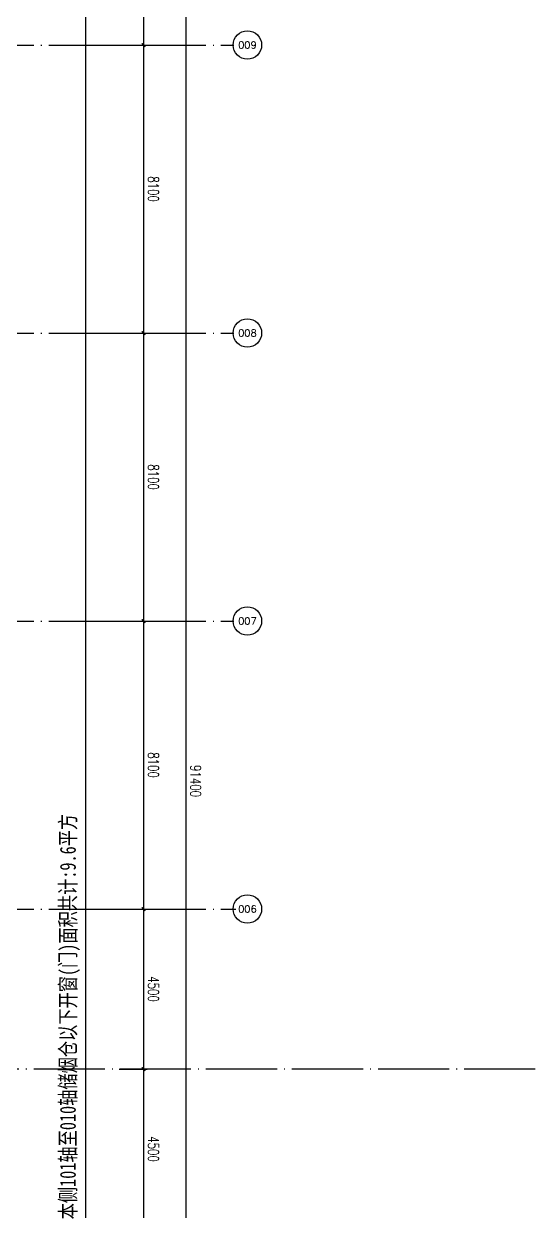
# Model space of a CAD drawing. Extents: x -555607 to 460190, y 498714 to 1664455.
# Drawn here: x -68054 to -53671, y 774720 to 808120 of the extents above; entities that cross this region are included whole.
import ezdxf
from ezdxf.enums import TextEntityAlignment as Align

# ---------------------------------------------------------------- set-up
doc = ezdxf.new("R2010")
doc.units = 0
doc.header["$LTSCALE"] = 1000
doc.header["$MEASUREMENT"] = 0
doc.linetypes.add('DOTE', pattern=[2.42, 2, -0.2, 0.02, -0.2])
doc.layers.get('Defpoints').update_dxf_attribs({"color": 210})
for name, color, linetype in [('A-AXIS-D', 1, 'Continuous'), ('A-AXIS-DOTE', 14, 'DOTE'), ('TH_DIM', 3, 'Continuous')]:
    doc.layers.add(name, color=color, linetype=linetype)
doc.styles.add('_TCH_AXIS', font='COMPLEX', dxfattribs={"bigfont": 'GBCBIG'})
doc.styles.add('_TCH_DIM_T3', font='SIMPLEX', dxfattribs={"width": 0.705882, "bigfont": 'GBCBIG'})
doc.styles.add('A-DIM_T3', font='SIMPLEX', dxfattribs={"width": 0.705882, "bigfont": 'GBCBIG'})
doc.styles.add('图框宋体', font='', dxfattribs={"width": 0.75})
doc.styles.get('图框宋体').set_extended_font_data('SimSun')
doc.dimstyles.new('_TCH_ARCH&&100', dxfattribs={"dimtxt": 297.5, "dimasz": 100, "dimexe": 100, "dimexo": 100, "dimgap": 126.25, "dimtad": 1, "dimdec": 0, "dimzin": 0, "dimdsep": 46, "dimtxsty": '_TCH_DIM_T3', "dimblk": 'ARCHTICK', "dimcen": 0.09, "dimclrt": 7, "dimazin": 2, "dimtfac": 1, "dimtdec": 0, "dimtix": 1, "dimtmove": 2, "dimatfit": 3, "dimfxl": 100, "dimtolj": 1, "dimtzin": 0, "dimarcsym": 0})
doc.dimstyles.new('_TCH_ARCH&&150', dxfattribs={"dimtxt": 446.25, "dimasz": 150, "dimexe": 375, "dimexo": 450, "dimgap": 150, "dimtad": 1, "dimdec": 0, "dimzin": 0, "dimdsep": 46, "dimtxsty": '_TCH_DIM_T3', "dimblk": 'ARCHTICK', "dimcen": 0.09, "dimclrt": 7, "dimazin": 2, "dimtfac": 1, "dimtdec": 0, "dimtix": 1, "dimtmove": 2, "dimatfit": 3, "dimfxl": 1, "dimtolj": 1, "dimtzin": 0, "dimarcsym": 0})
doc.dimstyles.new('A-DIM&&100', dxfattribs={"dimtxt": 297.5, "dimasz": 100, "dimexe": 100, "dimexo": 100, "dimgap": 126.25, "dimtad": 1, "dimdec": 0, "dimzin": 0, "dimdsep": 46, "dimtxsty": 'A-DIM_T3', "dimblk": 'ARCHTICK', "dimcen": 0.09, "dimclrt": 7, "dimazin": 2, "dimtfac": 1, "dimtdec": 0, "dimtix": 1, "dimtmove": 2, "dimatfit": 3, "dimfxl": 1, "dimtolj": 1, "dimtzin": 0, "dimarcsym": 0})

# ---------------------------------------------------------------- blocks, each defined once
blk = doc.blocks.new('_ArchTick')
at = {"color": 0, "linetype": 'ByBlock', "const_width": 0.4}
blk.add_lwpolyline([(-0.5, -0.5), (0.5, 0.5)], dxfattribs=at)
blk = doc.blocks.new('*D168')
at = {"layer": 'A-AXIS-D', "color": 0, "lineweight": -2, "transparency": 16777216}
for p, q in [((-65371, 832520), (-63395, 832520)), ((-63495, 832520), (-63495, 741120)), ((-65371, 741120), (-63395, 741120))]:
    blk.add_line(p, q, dxfattribs=at)
at = {"layer": 'Defpoints', "color": 0, "transparency": 16777216}
for p in [(-65471, 832520), (-65471, 741120), (-63495, 741120)]:
    blk.add_point(p, dxfattribs=at)
at = {"layer": 'A-AXIS-D', "color": 0, "lineweight": -2, "transparency": 16777216, "xscale": 100, "yscale": 100, "zscale": 100}
for p, rotation in [((-63495, 832520), 90), ((-63495, 741120), 270)]:
    blk.add_blockref('_ArchTick', p, dxfattribs=dict(at, rotation=rotation))
at = {"layer": 'A-AXIS-D', "color": 7, "transparency": 16777216, "insert": (-63220, 786820), "char_height": 297.5, "attachment_point": 5, "rotation": 270, "style": '_TCH_DIM_T3'}
blk.add_mtext('\\A1;91400', dxfattribs=at)
blk = doc.blocks.new('*D189')
at = {"layer": 'A-AXIS-D', "color": 0, "lineweight": -2, "transparency": 16777216}
for p, q in [((-65371, 815620), (-64584, 815620)), ((-64684, 815620), (-64684, 807520)), ((-65371, 807520), (-64584, 807520))]:
    blk.add_line(p, q, dxfattribs=at)
at = {"layer": 'Defpoints', "color": 0, "transparency": 16777216}
for p in [(-65471, 815620), (-65471, 807520), (-64684, 807520)]:
    blk.add_point(p, dxfattribs=at)
at = {"layer": 'A-AXIS-D', "color": 0, "lineweight": -2, "transparency": 16777216, "xscale": 100, "yscale": 100, "zscale": 100}
for p, rotation in [((-64684, 815620), 90), ((-64684, 807520), 270)]:
    blk.add_blockref('_ArchTick', p, dxfattribs=dict(at, rotation=rotation))
at = {"layer": 'A-AXIS-D', "color": 7, "transparency": 16777216, "insert": (-64409, 811570), "char_height": 297.5, "attachment_point": 5, "rotation": 270, "style": 'A-DIM_T3'}
blk.add_mtext('\\A1;8100', dxfattribs=at)
blk = doc.blocks.new('*D190')
at = {"layer": 'A-AXIS-D', "color": 0, "lineweight": -2, "transparency": 16777216}
for p, q in [((-65371, 807520), (-64584, 807520)), ((-64684, 807520), (-64684, 799420)), ((-65371, 799420), (-64584, 799420))]:
    blk.add_line(p, q, dxfattribs=at)
at = {"layer": 'Defpoints', "color": 0, "transparency": 16777216}
for p in [(-65471, 807520), (-65471, 799420), (-64684, 799420)]:
    blk.add_point(p, dxfattribs=at)
at = {"layer": 'A-AXIS-D', "color": 0, "lineweight": -2, "transparency": 16777216, "xscale": 100, "yscale": 100, "zscale": 100}
for p, rotation in [((-64684, 807520), 90), ((-64684, 799420), 270)]:
    blk.add_blockref('_ArchTick', p, dxfattribs=dict(at, rotation=rotation))
at = {"layer": 'A-AXIS-D', "color": 7, "transparency": 16777216, "insert": (-64409, 803470), "char_height": 297.5, "attachment_point": 5, "rotation": 270, "style": 'A-DIM_T3'}
blk.add_mtext('\\A1;8100', dxfattribs=at)
blk = doc.blocks.new('*D191')
at = {"layer": 'A-AXIS-D', "color": 0, "lineweight": -2, "transparency": 16777216}
for p, q in [((-65371, 799420), (-64584, 799420)), ((-64684, 799420), (-64684, 791320)), ((-65371, 791320), (-64584, 791320))]:
    blk.add_line(p, q, dxfattribs=at)
at = {"layer": 'Defpoints', "color": 0, "transparency": 16777216}
for p in [(-65471, 799420), (-65471, 791320), (-64684, 791320)]:
    blk.add_point(p, dxfattribs=at)
at = {"layer": 'A-AXIS-D', "color": 0, "lineweight": -2, "transparency": 16777216, "xscale": 100, "yscale": 100, "zscale": 100}
for p, rotation in [((-64684, 799420), 90), ((-64684, 791320), 270)]:
    blk.add_blockref('_ArchTick', p, dxfattribs=dict(at, rotation=rotation))
at = {"layer": 'A-AXIS-D', "color": 7, "transparency": 16777216, "insert": (-64409, 795370), "char_height": 297.5, "attachment_point": 5, "rotation": 270, "style": 'A-DIM_T3'}
blk.add_mtext('\\A1;8100', dxfattribs=at)
blk = doc.blocks.new('*D192')
at = {"layer": 'A-AXIS-D', "color": 0, "lineweight": -2, "transparency": 16777216}
for p, q in [((-65371, 791320), (-64584, 791320)), ((-64684, 791320), (-64684, 783220)), ((-65371, 783220), (-64584, 783220))]:
    blk.add_line(p, q, dxfattribs=at)
at = {"layer": 'Defpoints', "color": 0, "transparency": 16777216}
for p in [(-65471, 791320), (-65471, 783220), (-64684, 783220)]:
    blk.add_point(p, dxfattribs=at)
at = {"layer": 'A-AXIS-D', "color": 0, "lineweight": -2, "transparency": 16777216, "xscale": 100, "yscale": 100, "zscale": 100}
for p, rotation in [((-64684, 791320), 90), ((-64684, 783220), 270)]:
    blk.add_blockref('_ArchTick', p, dxfattribs=dict(at, rotation=rotation))
at = {"layer": 'A-AXIS-D', "color": 7, "transparency": 16777216, "insert": (-64409, 787270), "char_height": 297.5, "attachment_point": 5, "rotation": 270, "style": 'A-DIM_T3'}
blk.add_mtext('\\A1;8100', dxfattribs=at)
blk = doc.blocks.new('*D193')
at = {"layer": 'A-AXIS-D', "color": 0, "lineweight": -2, "transparency": 16777216}
for p, q in [((-65371, 783220), (-64584, 783220)), ((-64684, 783220), (-64684, 778720)), ((-65371, 778720), (-64584, 778720))]:
    blk.add_line(p, q, dxfattribs=at)
at = {"layer": 'Defpoints', "color": 0, "transparency": 16777216}
for p in [(-65471, 783220), (-65471, 778720), (-64684, 778720)]:
    blk.add_point(p, dxfattribs=at)
at = {"layer": 'A-AXIS-D', "color": 0, "lineweight": -2, "transparency": 16777216, "xscale": 100, "yscale": 100, "zscale": 100}
for p, rotation in [((-64684, 783220), 90), ((-64684, 778720), 270)]:
    blk.add_blockref('_ArchTick', p, dxfattribs=dict(at, rotation=rotation))
at = {"layer": 'A-AXIS-D', "color": 7, "transparency": 16777216, "insert": (-64409, 780970), "char_height": 297.5, "attachment_point": 5, "rotation": 270, "style": 'A-DIM_T3'}
blk.add_mtext('\\A1;4500', dxfattribs=at)
blk = doc.blocks.new('*D194')
at = {"layer": 'A-AXIS-D', "color": 0, "lineweight": -2, "transparency": 16777216}
for p, q in [((-65371, 778720), (-64584, 778720)), ((-64684, 778720), (-64684, 774220)), ((-65371, 774220), (-64584, 774220))]:
    blk.add_line(p, q, dxfattribs=at)
at = {"layer": 'Defpoints', "color": 0, "transparency": 16777216}
for p in [(-65471, 778720), (-65471, 774220), (-64684, 774220)]:
    blk.add_point(p, dxfattribs=at)
at = {"layer": 'A-AXIS-D', "color": 0, "lineweight": -2, "transparency": 16777216, "xscale": 100, "yscale": 100, "zscale": 100}
for p, rotation in [((-64684, 778720), 90), ((-64684, 774220), 270)]:
    blk.add_blockref('_ArchTick', p, dxfattribs=dict(at, rotation=rotation))
at = {"layer": 'A-AXIS-D', "color": 7, "transparency": 16777216, "insert": (-64409, 776470), "char_height": 297.5, "attachment_point": 5, "rotation": 270, "style": 'A-DIM_T3'}
blk.add_mtext('\\A1;4500', dxfattribs=at)
blk = doc.blocks.new('*D606')
at = {"layer": 'Defpoints', "color": 0, "transparency": 16777216}
for p in [(-68054, 818570), (-66307, 818570), (-68054, 741820)]:
    blk.add_point(p, dxfattribs=at)
at = {"layer": 'TH_DIM', "color": 0, "lineweight": -2, "transparency": 16777216}
for p, q in [((-67604, 818570), (-65932, 818570)), ((-66307, 741820), (-66307, 818570)), ((-67604, 741820), (-65932, 741820))]:
    blk.add_line(p, q, dxfattribs=at)
at = {"layer": 'TH_DIM', "color": 0, "lineweight": -2, "transparency": 16777216, "xscale": 150, "yscale": 150, "zscale": 150}
for p, rotation in [((-66307, 818570), 90), ((-66307, 741820), 270)]:
    blk.add_blockref('_ArchTick', p, dxfattribs=dict(at, rotation=rotation))
at = {"layer": 'TH_DIM', "color": 7, "transparency": 16777216, "insert": (-66755, 780195), "char_height": 446.25, "attachment_point": 5, "rotation": 90, "style": '图框宋体'}
blk.add_mtext('\\A1;本侧101轴至010轴储烟仓以下开窗(门)面积共计:9.6平方', dxfattribs=at)

msp = doc.modelspace()

# ---------------------------------------------------------------- linework, layer by layer
at = {"layer": 'A-AXIS-D'}
for centre in [(-61764.9, 807521.1), (-61764.9, 799421.1), (-61764.9, 791321.1), (-61764.9, 783221.1)]:
    msp.add_circle(centre, 400, dxfattribs=at)
at = {"layer": 'A-AXIS-DOTE', "color": 250}
for p, q in [((-86710, 807520), (-62146.4, 807520)), ((-86710, 799420), (-62146.4, 799420)), ((-86710, 791320), (-62146.4, 791320)), ((-86710, 783220), (-62094.9, 783220)), ((-53671.4, 778720), (-89744.2, 778720))]:
    msp.add_line(p, q, dxfattribs=at)

# ---------------------------------------------------------------- texts
at = {"layer": 'A-AXIS-D', "color": 7, "style": '_TCH_AXIS'}
for s, p, p2 in [('009', (-62025.9, 807419.6), (-61503.9, 807419.6)), ('008', (-62025.9, 799319.6), (-61503.9, 799319.6)), ('007', (-62025.9, 791219.6), (-61503.9, 791219.6)), ('006', (-62025.9, 783119.6), (-61503.9, 783119.6))]:
    msp.add_text(s, height=202.97, dxfattribs=at).set_placement(p, p2, align=Align.FIT)

# ---------------------------------------------------------------- dimensions: what is measured, and where the dimension line sits
at = {"layer": 'A-AXIS-D'}
for base, p1, p2, text, dimstyle, picture, middle in [((-63494.5, 741120), (-65470.6, 832520), (-65470.6, 741120), '91400', '_TCH_ARCH&&100', '*D168', (-63219.5, 786820)), ((-64684.2, 807520), (-65470.6, 815620), (-65470.6, 807520), '8100', 'A-DIM&&100', '*D189', (-64409.2, 811570)), ((-64684.2, 799420), (-65470.6, 807520), (-65470.6, 799420), '8100', 'A-DIM&&100', '*D190', (-64409.2, 803470)), ((-64684.2, 791320), (-65470.6, 799420), (-65470.6, 791320), '8100', 'A-DIM&&100', '*D191', (-64409.2, 795370)), ((-64684.2, 783220), (-65470.6, 791320), (-65470.6, 783220), '8100', 'A-DIM&&100', '*D192', (-64409.2, 787270)), ((-64684.2, 778720), (-65470.6, 783220), (-65470.6, 778720), '4500', 'A-DIM&&100', '*D193', (-64409.2, 780970)), ((-64684.2, 774220), (-65470.6, 778720), (-65470.6, 774220), '4500', 'A-DIM&&100', '*D194', (-64409.2, 776470))]:
    dim = msp.add_linear_dim(base=base, p1=p1, p2=p2, angle=270, text=text, dimstyle=dimstyle, override={"dimgap": 0}, dxfattribs=at)
    dim.commit()
    dim.dimension.update_dxf_attribs({"geometry": picture, "text_midpoint": middle, "dimtype": 129, "text_rotation": 270})
at = {"layer": 'TH_DIM', "color": 7}
dim = msp.add_aligned_dim(p1=(-68054.2, 741820), p2=(-68054.2, 818570), distance=-1746.8, text='本侧101轴至010轴储烟仓以下开窗(门)面积共计:9.6平方', dimstyle='_TCH_ARCH&&150', override={"dimtxsty": '图框宋体'}, dxfattribs=at)
dim.commit()
dim.dimension.update_dxf_attribs({"geometry": '*D606', "text_midpoint": (-66755.3, 780195)})

doc.saveas('drawing.dxf')
